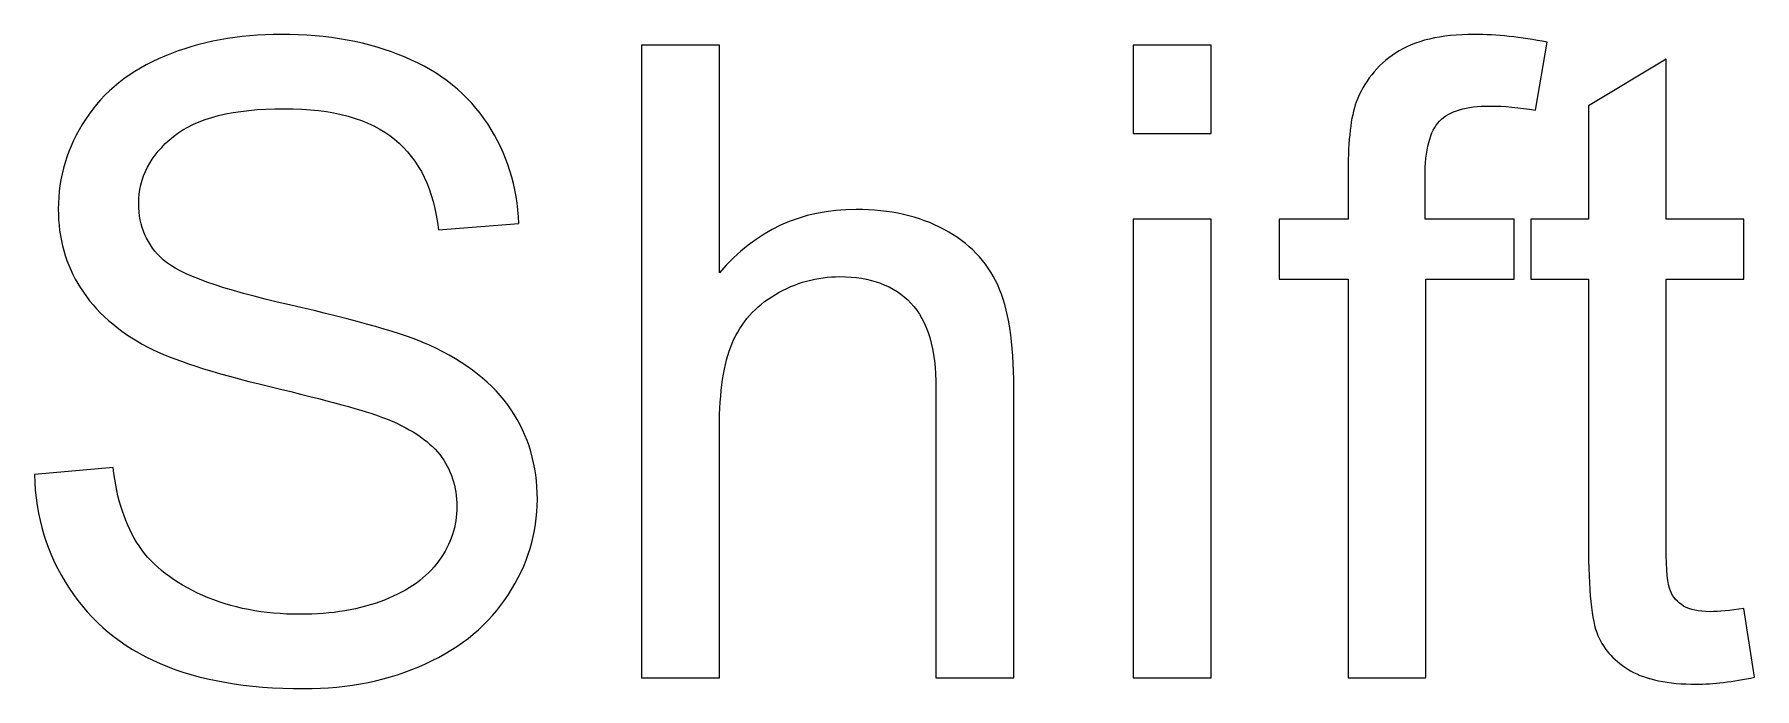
# Model space of a CAD drawing. Header units: millimetres. Extents: x -489 to 489, y -241 to 468.
# Drawn here: x -3.44 to 21.27, y 364.87 to 374.26 of the extents above; entities that cross this region are included whole.
import ezdxf

# ---------------------------------------------------------------- set-up
doc = ezdxf.new("R2010")
doc.units = ezdxf.units.MM
doc.header["$MEASUREMENT"] = 0
doc.layers.add('Layer 1', color=7, linetype='Continuous')

msp = doc.modelspace()

# ---------------------------------------------------------------- linework, layer by layer
at = {"layer": 'Layer 1', "color": 250}
for points, knots in [([(-3.4448, 367.9396), (-3.4448, 367.9396), (-2.3145, 368.0412), (-2.3145, 368.0412), (-2.3145, 368.0412), (-2.2616, 367.584), (-2.1367, 367.2094), (-1.9398, 366.9151), (-1.9398, 366.9151), (-1.743, 366.623), (-1.4382, 366.386), (-1.0254, 366.2039), (-1.0254, 366.2039), (-0.6127, 366.024), (-0.147, 365.933), (0.3694, 365.933), (0.3694, 365.933), (0.8288, 365.933), (1.233, 366.0007), (1.5844, 366.1383), (1.5844, 366.1383), (1.9358, 366.2759), (2.1961, 366.4643), (2.3676, 366.7035), (2.3676, 366.7035), (2.539, 366.9427), (2.6258, 367.203), (2.6258, 367.4824), (2.6258, 367.4824), (2.6258, 367.766), (2.5433, 368.0137), (2.3782, 368.2275), (2.3782, 368.2275), (2.2131, 368.4391), (1.94, 368.6169), (1.559, 368.763), (1.559, 368.763), (1.3156, 368.8561), (0.7758, 369.0043), (-0.0602, 369.2054), (-0.0602, 369.2054), (-0.8963, 369.4065), (-1.4805, 369.5948), (-1.815, 369.7726), (-1.815, 369.7726), (-2.2489, 370.0012), (-2.5706, 370.2849), (-2.7823, 370.6214), (-2.7823, 370.6214), (-2.9961, 370.958), (-3.1019, 371.3369), (-3.1019, 371.7538), (-3.1019, 371.7538), (-3.1019, 372.2153), (-2.9707, 372.645), (-2.7103, 373.0429), (-2.7103, 373.0429), (-2.45, 373.4429), (-2.0711, 373.7456), (-1.5694, 373.9531), (-1.5694, 373.9531), (-1.0699, 374.1605), (-0.5132, 374.2642), (0.0985, 374.2642), (0.0985, 374.2642), (0.7716, 374.2642), (1.3664, 374.1563), (1.8807, 373.9382), (1.8807, 373.9382), (2.3951, 373.7223), (2.7909, 373.4027), (3.0682, 372.9794), (3.0682, 372.9794), (3.3455, 372.5582), (3.4936, 372.0798), (3.5148, 371.5464), (3.5148, 371.5464), (3.5148, 371.5464), (2.3591, 371.4575), (2.3591, 371.4575), (2.3591, 371.4575), (2.2977, 372.0311), (2.0882, 372.465), (1.7305, 372.7571), (1.7305, 372.7571), (1.3727, 373.0514), (0.8436, 373.1974), (0.1451, 373.1974), (0.1451, 373.1974), (-0.5831, 373.1974), (-1.1143, 373.0641), (-1.4467, 372.7974), (-1.4467, 372.7974), (-1.779, 372.5307), (-1.9462, 372.2089), (-1.9462, 371.8322), (-1.9462, 371.8322), (-1.9462, 371.5062), (-1.8277, 371.2374), (-1.5927, 371.0257), (-1.5927, 371.0257), (-1.3599, 370.8162), (-0.7566, 370.5981), (0.2213, 370.378), (0.2213, 370.378), (1.1992, 370.1558), (1.8702, 369.9631), (2.2342, 369.798), (2.2342, 369.798), (2.7613, 369.5546), (3.1529, 369.2477), (3.4047, 368.8731), (3.4047, 368.8731), (3.6566, 368.5005), (3.7815, 368.0708), (3.7815, 367.584), (3.7815, 367.584), (3.7815, 367.0993), (3.6439, 366.6463), (3.3666, 366.2188), (3.3666, 366.2188), (3.0894, 365.7912), (2.6935, 365.4589), (2.175, 365.2218), (2.175, 365.2218), (1.6564, 364.9847), (1.0743, 364.8662), (0.4245, 364.8662), (0.4245, 364.8662), (-0.3968, 364.8662), (-1.0847, 364.9868), (-1.6393, 365.226), (-1.6393, 365.226), (-2.196, 365.4652), (-2.6299, 365.8251), (-2.9453, 366.3077), (-2.9453, 366.3077), (-3.2628, 366.7881), (-3.4279, 367.3321), (-3.4448, 367.9396)], [0, 0, 0, 0, 0.0277778, 0.0277778, 0.0277778, 0.0277778, 0.0555556, 0.0555556, 0.0555556, 0.0555556, 0.0833333, 0.0833333, 0.0833333, 0.0833333, 0.1111111, 0.1111111, 0.1111111, 0.1111111, 0.1388889, 0.1388889, 0.1388889, 0.1388889, 0.1666667, 0.1666667, 0.1666667, 0.1666667, 0.1944444, 0.1944444, 0.1944444, 0.1944444, 0.2222222, 0.2222222, 0.2222222, 0.2222222, 0.25, 0.25, 0.25, 0.25, 0.2777778, 0.2777778, 0.2777778, 0.2777778, 0.3055556, 0.3055556, 0.3055556, 0.3055556, 0.3333333, 0.3333333, 0.3333333, 0.3333333, 0.3611111, 0.3611111, 0.3611111, 0.3611111, 0.3888889, 0.3888889, 0.3888889, 0.3888889, 0.4166667, 0.4166667, 0.4166667, 0.4166667, 0.4444444, 0.4444444, 0.4444444, 0.4444444, 0.4722222, 0.4722222, 0.4722222, 0.4722222, 0.5, 0.5, 0.5, 0.5, 0.5277778, 0.5277778, 0.5277778, 0.5277778, 0.5555556, 0.5555556, 0.5555556, 0.5555556, 0.5833333, 0.5833333, 0.5833333, 0.5833333, 0.6111111, 0.6111111, 0.6111111, 0.6111111, 0.6388889, 0.6388889, 0.6388889, 0.6388889, 0.6666667, 0.6666667, 0.6666667, 0.6666667, 0.6944444, 0.6944444, 0.6944444, 0.6944444, 0.7222222, 0.7222222, 0.7222222, 0.7222222, 0.75, 0.75, 0.75, 0.75, 0.7777778, 0.7777778, 0.7777778, 0.7777778, 0.8055556, 0.8055556, 0.8055556, 0.8055556, 0.8333333, 0.8333333, 0.8333333, 0.8333333, 0.8611111, 0.8611111, 0.8611111, 0.8611111, 0.8888889, 0.8888889, 0.8888889, 0.8888889, 0.9166667, 0.9166667, 0.9166667, 0.9166667, 0.9444444, 0.9444444, 0.9444444, 0.9444444, 1, 1, 1, 1]), ([(15.4316, 365.0186), (15.4316, 365.0186), (15.4316, 370.7463), (15.4316, 370.7463), (15.4316, 370.7463), (15.4316, 370.7463), (14.441, 370.7463), (14.441, 370.7463), (14.441, 370.7463), (14.441, 370.7463), (14.441, 371.6099), (14.441, 371.6099), (14.441, 371.6099), (14.441, 371.6099), (15.4316, 371.6099), (15.4316, 371.6099), (15.4316, 371.6099), (15.4316, 371.6099), (15.4316, 372.3084), (15.4316, 372.3084), (15.4316, 372.3084), (15.4316, 372.7508), (15.4697, 373.0789), (15.548, 373.2927), (15.548, 373.2927), (15.656, 373.5805), (15.8422, 373.8155), (16.1132, 373.9954), (16.1132, 373.9954), (16.382, 374.1753), (16.7609, 374.2642), (17.2477, 374.2642), (17.2477, 374.2642), (17.5631, 374.2642), (17.9102, 374.2261), (18.2912, 374.152), (18.2912, 374.152), (18.2912, 374.152), (18.124, 373.1741), (18.124, 373.1741), (18.124, 373.1741), (17.8912, 373.2143), (17.6732, 373.2355), (17.4657, 373.2355), (17.4657, 373.2355), (17.1271, 373.2355), (16.8879, 373.1635), (16.7461, 373.0196), (16.7461, 373.0196), (16.6064, 372.8757), (16.5365, 372.6069), (16.5365, 372.2132), (16.5365, 372.2132), (16.5365, 372.2132), (16.5365, 371.6099), (16.5365, 371.6099), (16.5365, 371.6099), (16.5365, 371.6099), (17.8192, 371.6099), (17.8192, 371.6099), (17.8192, 371.6099), (17.8192, 371.6099), (17.8192, 370.7463), (17.8192, 370.7463), (17.8192, 370.7463), (17.8192, 370.7463), (16.5492, 370.7463), (16.5492, 370.7463), (16.5492, 370.7463), (16.5492, 370.7463), (16.5492, 365.0186), (16.5492, 365.0186), (16.5492, 365.0186), (16.5492, 365.0186), (15.4316, 365.0186), (15.4316, 365.0186)], [0, 0, 0, 0, 0.05, 0.05, 0.05, 0.05, 0.1, 0.1, 0.1, 0.1, 0.15, 0.15, 0.15, 0.15, 0.2, 0.2, 0.2, 0.2, 0.25, 0.25, 0.25, 0.25, 0.3, 0.3, 0.3, 0.3, 0.35, 0.35, 0.35, 0.35, 0.4, 0.4, 0.4, 0.4, 0.45, 0.45, 0.45, 0.45, 0.5, 0.5, 0.5, 0.5, 0.55, 0.55, 0.55, 0.55, 0.6, 0.6, 0.6, 0.6, 0.65, 0.65, 0.65, 0.65, 0.7, 0.7, 0.7, 0.7, 0.75, 0.75, 0.75, 0.75, 0.8, 0.8, 0.8, 0.8, 0.85, 0.85, 0.85, 0.85, 0.9, 0.9, 0.9, 0.9, 1, 1, 1, 1]), ([(5.2801, 365.0186), (5.2801, 365.0186), (5.2801, 374.1118), (5.2801, 374.1118), (5.2801, 374.1118), (5.2801, 374.1118), (6.3977, 374.1118), (6.3977, 374.1118), (6.3977, 374.1118), (6.3977, 374.1118), (6.3977, 370.8394), (6.3977, 370.8394), (6.3977, 370.8394), (6.9163, 371.4469), (7.5703, 371.7496), (8.362, 371.7496), (8.362, 371.7496), (8.8467, 371.7496), (9.2679, 371.6544), (9.6277, 371.4617), (9.6277, 371.4617), (9.9855, 371.2691), (10.2416, 371.0045), (10.3961, 370.6659), (10.3961, 370.6659), (10.5506, 370.3272), (10.6268, 369.834), (10.6268, 369.1906), (10.6268, 369.1906), (10.6268, 369.1906), (10.6268, 365.0186), (10.6268, 365.0186), (10.6268, 365.0186), (10.6268, 365.0186), (9.5092, 365.0186), (9.5092, 365.0186), (9.5092, 365.0186), (9.5092, 365.0186), (9.5092, 369.1863), (9.5092, 369.1863), (9.5092, 369.1863), (9.5092, 369.743), (9.3886, 370.1494), (9.1494, 370.4034), (9.1494, 370.4034), (8.9081, 370.6574), (8.5694, 370.7844), (8.1291, 370.7844), (8.1291, 370.7844), (7.8011, 370.7844), (7.492, 370.6997), (7.202, 370.5283), (7.202, 370.5283), (6.9121, 370.3568), (6.7067, 370.124), (6.5819, 369.8298), (6.5819, 369.8298), (6.4591, 369.5377), (6.3977, 369.1334), (6.3977, 368.6169), (6.3977, 368.6169), (6.3977, 368.6169), (6.3977, 365.0186), (6.3977, 365.0186), (6.3977, 365.0186), (6.3977, 365.0186), (5.2801, 365.0186), (5.2801, 365.0186)], [0, 0, 0, 0, 0.0555556, 0.0555556, 0.0555556, 0.0555556, 0.1111111, 0.1111111, 0.1111111, 0.1111111, 0.1666667, 0.1666667, 0.1666667, 0.1666667, 0.2222222, 0.2222222, 0.2222222, 0.2222222, 0.2777778, 0.2777778, 0.2777778, 0.2777778, 0.3333333, 0.3333333, 0.3333333, 0.3333333, 0.3888889, 0.3888889, 0.3888889, 0.3888889, 0.4444444, 0.4444444, 0.4444444, 0.4444444, 0.5, 0.5, 0.5, 0.5, 0.5555556, 0.5555556, 0.5555556, 0.5555556, 0.6111111, 0.6111111, 0.6111111, 0.6111111, 0.6666667, 0.6666667, 0.6666667, 0.6666667, 0.7222222, 0.7222222, 0.7222222, 0.7222222, 0.7777778, 0.7777778, 0.7777778, 0.7777778, 0.8333333, 0.8333333, 0.8333333, 0.8333333, 0.8888889, 0.8888889, 0.8888889, 0.8888889, 1, 1, 1, 1]), ([(12.3434, 372.8418), (12.3434, 372.8418), (12.3434, 374.1118), (12.3434, 374.1118), (12.3434, 374.1118), (12.3434, 374.1118), (13.461, 374.1118), (13.461, 374.1118), (13.461, 374.1118), (13.461, 374.1118), (13.461, 372.8418), (13.461, 372.8418), (13.461, 372.8418), (13.461, 372.8418), (12.3434, 372.8418), (12.3434, 372.8418)], [0, 0, 0, 0, 0.2, 0.2, 0.2, 0.2, 0.4, 0.4, 0.4, 0.4, 0.6, 0.6, 0.6, 0.6, 1, 1, 1, 1]), ([(21.1191, 366.0156), (21.1191, 366.0156), (21.2715, 365.0292), (21.2715, 365.0292), (21.2715, 365.0292), (20.9582, 364.9636), (20.6767, 364.9297), (20.4312, 364.9297), (20.4312, 364.9297), (20.0269, 364.9297), (19.7136, 364.9932), (19.4893, 365.1223), (19.4893, 365.1223), (19.267, 365.2514), (19.1104, 365.4187), (19.0194, 365.6282), (19.0194, 365.6282), (18.9284, 365.8378), (18.8839, 366.278), (18.8839, 366.949), (18.8839, 366.949), (18.8839, 366.949), (18.8839, 370.7463), (18.8839, 370.7463), (18.8839, 370.7463), (18.8839, 370.7463), (18.0584, 370.7463), (18.0584, 370.7463), (18.0584, 370.7463), (18.0584, 370.7463), (18.0584, 371.6099), (18.0584, 371.6099), (18.0584, 371.6099), (18.0584, 371.6099), (18.8839, 371.6099), (18.8839, 371.6099), (18.8839, 371.6099), (18.8839, 371.6099), (18.8839, 373.2397), (18.8839, 373.2397), (18.8839, 373.2397), (18.8839, 373.2397), (20.0015, 373.9107), (20.0015, 373.9107), (20.0015, 373.9107), (20.0015, 373.9107), (20.0015, 371.6099), (20.0015, 371.6099), (20.0015, 371.6099), (20.0015, 371.6099), (21.1191, 371.6099), (21.1191, 371.6099), (21.1191, 371.6099), (21.1191, 371.6099), (21.1191, 370.7463), (21.1191, 370.7463), (21.1191, 370.7463), (21.1191, 370.7463), (20.0015, 370.7463), (20.0015, 370.7463), (20.0015, 370.7463), (20.0015, 370.7463), (20.0015, 366.8855), (20.0015, 366.8855), (20.0015, 366.8855), (20.0015, 366.5659), (20.0206, 366.3606), (20.0608, 366.2696), (20.0608, 366.2696), (20.0989, 366.1785), (20.1624, 366.1066), (20.2513, 366.0515), (20.2513, 366.0515), (20.3402, 365.9986), (20.4672, 365.9711), (20.6323, 365.9711), (20.6323, 365.9711), (20.755, 365.9711), (20.918, 365.9859), (21.1191, 366.0156)], [0, 0, 0, 0, 0.047619, 0.047619, 0.047619, 0.047619, 0.0952381, 0.0952381, 0.0952381, 0.0952381, 0.1428571, 0.1428571, 0.1428571, 0.1428571, 0.1904762, 0.1904762, 0.1904762, 0.1904762, 0.2380952, 0.2380952, 0.2380952, 0.2380952, 0.2857143, 0.2857143, 0.2857143, 0.2857143, 0.3333333, 0.3333333, 0.3333333, 0.3333333, 0.3809524, 0.3809524, 0.3809524, 0.3809524, 0.4285714, 0.4285714, 0.4285714, 0.4285714, 0.4761905, 0.4761905, 0.4761905, 0.4761905, 0.5238095, 0.5238095, 0.5238095, 0.5238095, 0.5714286, 0.5714286, 0.5714286, 0.5714286, 0.6190476, 0.6190476, 0.6190476, 0.6190476, 0.6666667, 0.6666667, 0.6666667, 0.6666667, 0.7142857, 0.7142857, 0.7142857, 0.7142857, 0.7619048, 0.7619048, 0.7619048, 0.7619048, 0.8095238, 0.8095238, 0.8095238, 0.8095238, 0.8571429, 0.8571429, 0.8571429, 0.8571429, 0.9047619, 0.9047619, 0.9047619, 0.9047619, 1, 1, 1, 1]), ([(12.3434, 365.0186), (12.3434, 365.0186), (12.3434, 371.6099), (12.3434, 371.6099), (12.3434, 371.6099), (12.3434, 371.6099), (13.461, 371.6099), (13.461, 371.6099), (13.461, 371.6099), (13.461, 371.6099), (13.461, 365.0186), (13.461, 365.0186), (13.461, 365.0186), (13.461, 365.0186), (12.3434, 365.0186), (12.3434, 365.0186)], [0, 0, 0, 0, 0.2, 0.2, 0.2, 0.2, 0.4, 0.4, 0.4, 0.4, 0.6, 0.6, 0.6, 0.6, 1, 1, 1, 1])]:
    msp.add_open_spline(points, degree=3, knots=knots, dxfattribs=at)
at = {"layer": 'Layer 1', "color": 250, "lineweight": 9}
for points, knots in [([(-3.4448, 367.9396), (-3.4448, 367.9396), (-2.3145, 368.0412), (-2.3145, 368.0412), (-2.3145, 368.0412), (-2.2616, 367.584), (-2.1367, 367.2094), (-1.9398, 366.9151), (-1.9398, 366.9151), (-1.743, 366.623), (-1.4382, 366.386), (-1.0254, 366.2039), (-1.0254, 366.2039), (-0.6127, 366.024), (-0.147, 365.933), (0.3694, 365.933), (0.3694, 365.933), (0.8288, 365.933), (1.233, 366.0007), (1.5844, 366.1383), (1.5844, 366.1383), (1.9358, 366.2759), (2.1961, 366.4643), (2.3676, 366.7035), (2.3676, 366.7035), (2.539, 366.9427), (2.6258, 367.203), (2.6258, 367.4824), (2.6258, 367.4824), (2.6258, 367.766), (2.5433, 368.0137), (2.3782, 368.2275), (2.3782, 368.2275), (2.2131, 368.4391), (1.94, 368.6169), (1.559, 368.763), (1.559, 368.763), (1.3156, 368.8561), (0.7758, 369.0043), (-0.0602, 369.2054), (-0.0602, 369.2054), (-0.8963, 369.4065), (-1.4805, 369.5948), (-1.815, 369.7726), (-1.815, 369.7726), (-2.2489, 370.0012), (-2.5706, 370.2849), (-2.7823, 370.6214), (-2.7823, 370.6214), (-2.9961, 370.958), (-3.1019, 371.3369), (-3.1019, 371.7538), (-3.1019, 371.7538), (-3.1019, 372.2153), (-2.9707, 372.645), (-2.7103, 373.0429), (-2.7103, 373.0429), (-2.45, 373.4429), (-2.0711, 373.7456), (-1.5694, 373.9531), (-1.5694, 373.9531), (-1.0699, 374.1605), (-0.5132, 374.2642), (0.0985, 374.2642), (0.0985, 374.2642), (0.7716, 374.2642), (1.3664, 374.1563), (1.8807, 373.9382), (1.8807, 373.9382), (2.3951, 373.7223), (2.7909, 373.4027), (3.0682, 372.9794), (3.0682, 372.9794), (3.3455, 372.5582), (3.4936, 372.0798), (3.5148, 371.5464), (3.5148, 371.5464), (3.5148, 371.5464), (2.3591, 371.4575), (2.3591, 371.4575), (2.3591, 371.4575), (2.2977, 372.0311), (2.0882, 372.465), (1.7305, 372.7571), (1.7305, 372.7571), (1.3727, 373.0514), (0.8436, 373.1974), (0.1451, 373.1974), (0.1451, 373.1974), (-0.5831, 373.1974), (-1.1143, 373.0641), (-1.4467, 372.7974), (-1.4467, 372.7974), (-1.779, 372.5307), (-1.9462, 372.2089), (-1.9462, 371.8322), (-1.9462, 371.8322), (-1.9462, 371.5062), (-1.8277, 371.2374), (-1.5927, 371.0257), (-1.5927, 371.0257), (-1.3599, 370.8162), (-0.7566, 370.5981), (0.2213, 370.378), (0.2213, 370.378), (1.1992, 370.1558), (1.8702, 369.9631), (2.2342, 369.798), (2.2342, 369.798), (2.7613, 369.5546), (3.1529, 369.2477), (3.4047, 368.8731), (3.4047, 368.8731), (3.6566, 368.5005), (3.7815, 368.0708), (3.7815, 367.584), (3.7815, 367.584), (3.7815, 367.0993), (3.6439, 366.6463), (3.3666, 366.2188), (3.3666, 366.2188), (3.0894, 365.7912), (2.6935, 365.4589), (2.175, 365.2218), (2.175, 365.2218), (1.6564, 364.9847), (1.0743, 364.8662), (0.4245, 364.8662), (0.4245, 364.8662), (-0.3968, 364.8662), (-1.0847, 364.9868), (-1.6393, 365.226), (-1.6393, 365.226), (-2.196, 365.4652), (-2.6299, 365.8251), (-2.9453, 366.3077), (-2.9453, 366.3077), (-3.2628, 366.7881), (-3.4279, 367.3321), (-3.4448, 367.9396)], [0, 0, 0, 0, 0.0277778, 0.0277778, 0.0277778, 0.0277778, 0.0555556, 0.0555556, 0.0555556, 0.0555556, 0.0833333, 0.0833333, 0.0833333, 0.0833333, 0.1111111, 0.1111111, 0.1111111, 0.1111111, 0.1388889, 0.1388889, 0.1388889, 0.1388889, 0.1666667, 0.1666667, 0.1666667, 0.1666667, 0.1944444, 0.1944444, 0.1944444, 0.1944444, 0.2222222, 0.2222222, 0.2222222, 0.2222222, 0.25, 0.25, 0.25, 0.25, 0.2777778, 0.2777778, 0.2777778, 0.2777778, 0.3055556, 0.3055556, 0.3055556, 0.3055556, 0.3333333, 0.3333333, 0.3333333, 0.3333333, 0.3611111, 0.3611111, 0.3611111, 0.3611111, 0.3888889, 0.3888889, 0.3888889, 0.3888889, 0.4166667, 0.4166667, 0.4166667, 0.4166667, 0.4444444, 0.4444444, 0.4444444, 0.4444444, 0.4722222, 0.4722222, 0.4722222, 0.4722222, 0.5, 0.5, 0.5, 0.5, 0.5277778, 0.5277778, 0.5277778, 0.5277778, 0.5555556, 0.5555556, 0.5555556, 0.5555556, 0.5833333, 0.5833333, 0.5833333, 0.5833333, 0.6111111, 0.6111111, 0.6111111, 0.6111111, 0.6388889, 0.6388889, 0.6388889, 0.6388889, 0.6666667, 0.6666667, 0.6666667, 0.6666667, 0.6944444, 0.6944444, 0.6944444, 0.6944444, 0.7222222, 0.7222222, 0.7222222, 0.7222222, 0.75, 0.75, 0.75, 0.75, 0.7777778, 0.7777778, 0.7777778, 0.7777778, 0.8055556, 0.8055556, 0.8055556, 0.8055556, 0.8333333, 0.8333333, 0.8333333, 0.8333333, 0.8611111, 0.8611111, 0.8611111, 0.8611111, 0.8888889, 0.8888889, 0.8888889, 0.8888889, 0.9166667, 0.9166667, 0.9166667, 0.9166667, 0.9444444, 0.9444444, 0.9444444, 0.9444444, 1, 1, 1, 1]), ([(15.4316, 365.0186), (15.4316, 365.0186), (15.4316, 370.7463), (15.4316, 370.7463), (15.4316, 370.7463), (15.4316, 370.7463), (14.441, 370.7463), (14.441, 370.7463), (14.441, 370.7463), (14.441, 370.7463), (14.441, 371.6099), (14.441, 371.6099), (14.441, 371.6099), (14.441, 371.6099), (15.4316, 371.6099), (15.4316, 371.6099), (15.4316, 371.6099), (15.4316, 371.6099), (15.4316, 372.3084), (15.4316, 372.3084), (15.4316, 372.3084), (15.4316, 372.7508), (15.4697, 373.0789), (15.548, 373.2927), (15.548, 373.2927), (15.656, 373.5805), (15.8422, 373.8155), (16.1132, 373.9954), (16.1132, 373.9954), (16.382, 374.1753), (16.7609, 374.2642), (17.2477, 374.2642), (17.2477, 374.2642), (17.5631, 374.2642), (17.9102, 374.2261), (18.2912, 374.152), (18.2912, 374.152), (18.2912, 374.152), (18.124, 373.1741), (18.124, 373.1741), (18.124, 373.1741), (17.8912, 373.2143), (17.6732, 373.2355), (17.4657, 373.2355), (17.4657, 373.2355), (17.1271, 373.2355), (16.8879, 373.1635), (16.7461, 373.0196), (16.7461, 373.0196), (16.6064, 372.8757), (16.5365, 372.6069), (16.5365, 372.2132), (16.5365, 372.2132), (16.5365, 372.2132), (16.5365, 371.6099), (16.5365, 371.6099), (16.5365, 371.6099), (16.5365, 371.6099), (17.8192, 371.6099), (17.8192, 371.6099), (17.8192, 371.6099), (17.8192, 371.6099), (17.8192, 370.7463), (17.8192, 370.7463), (17.8192, 370.7463), (17.8192, 370.7463), (16.5492, 370.7463), (16.5492, 370.7463), (16.5492, 370.7463), (16.5492, 370.7463), (16.5492, 365.0186), (16.5492, 365.0186), (16.5492, 365.0186), (16.5492, 365.0186), (15.4316, 365.0186), (15.4316, 365.0186)], [0, 0, 0, 0, 0.05, 0.05, 0.05, 0.05, 0.1, 0.1, 0.1, 0.1, 0.15, 0.15, 0.15, 0.15, 0.2, 0.2, 0.2, 0.2, 0.25, 0.25, 0.25, 0.25, 0.3, 0.3, 0.3, 0.3, 0.35, 0.35, 0.35, 0.35, 0.4, 0.4, 0.4, 0.4, 0.45, 0.45, 0.45, 0.45, 0.5, 0.5, 0.5, 0.5, 0.55, 0.55, 0.55, 0.55, 0.6, 0.6, 0.6, 0.6, 0.65, 0.65, 0.65, 0.65, 0.7, 0.7, 0.7, 0.7, 0.75, 0.75, 0.75, 0.75, 0.8, 0.8, 0.8, 0.8, 0.85, 0.85, 0.85, 0.85, 0.9, 0.9, 0.9, 0.9, 1, 1, 1, 1]), ([(5.2801, 365.0186), (5.2801, 365.0186), (5.2801, 374.1118), (5.2801, 374.1118), (5.2801, 374.1118), (5.2801, 374.1118), (6.3977, 374.1118), (6.3977, 374.1118), (6.3977, 374.1118), (6.3977, 374.1118), (6.3977, 370.8394), (6.3977, 370.8394), (6.3977, 370.8394), (6.9163, 371.4469), (7.5703, 371.7496), (8.362, 371.7496), (8.362, 371.7496), (8.8467, 371.7496), (9.2679, 371.6544), (9.6277, 371.4617), (9.6277, 371.4617), (9.9855, 371.2691), (10.2416, 371.0045), (10.3961, 370.6659), (10.3961, 370.6659), (10.5506, 370.3272), (10.6268, 369.834), (10.6268, 369.1906), (10.6268, 369.1906), (10.6268, 369.1906), (10.6268, 365.0186), (10.6268, 365.0186), (10.6268, 365.0186), (10.6268, 365.0186), (9.5092, 365.0186), (9.5092, 365.0186), (9.5092, 365.0186), (9.5092, 365.0186), (9.5092, 369.1863), (9.5092, 369.1863), (9.5092, 369.1863), (9.5092, 369.743), (9.3886, 370.1494), (9.1494, 370.4034), (9.1494, 370.4034), (8.9081, 370.6574), (8.5694, 370.7844), (8.1291, 370.7844), (8.1291, 370.7844), (7.8011, 370.7844), (7.492, 370.6997), (7.202, 370.5283), (7.202, 370.5283), (6.9121, 370.3568), (6.7067, 370.124), (6.5819, 369.8298), (6.5819, 369.8298), (6.4591, 369.5377), (6.3977, 369.1334), (6.3977, 368.6169), (6.3977, 368.6169), (6.3977, 368.6169), (6.3977, 365.0186), (6.3977, 365.0186), (6.3977, 365.0186), (6.3977, 365.0186), (5.2801, 365.0186), (5.2801, 365.0186)], [0, 0, 0, 0, 0.0555556, 0.0555556, 0.0555556, 0.0555556, 0.1111111, 0.1111111, 0.1111111, 0.1111111, 0.1666667, 0.1666667, 0.1666667, 0.1666667, 0.2222222, 0.2222222, 0.2222222, 0.2222222, 0.2777778, 0.2777778, 0.2777778, 0.2777778, 0.3333333, 0.3333333, 0.3333333, 0.3333333, 0.3888889, 0.3888889, 0.3888889, 0.3888889, 0.4444444, 0.4444444, 0.4444444, 0.4444444, 0.5, 0.5, 0.5, 0.5, 0.5555556, 0.5555556, 0.5555556, 0.5555556, 0.6111111, 0.6111111, 0.6111111, 0.6111111, 0.6666667, 0.6666667, 0.6666667, 0.6666667, 0.7222222, 0.7222222, 0.7222222, 0.7222222, 0.7777778, 0.7777778, 0.7777778, 0.7777778, 0.8333333, 0.8333333, 0.8333333, 0.8333333, 0.8888889, 0.8888889, 0.8888889, 0.8888889, 1, 1, 1, 1]), ([(12.3434, 372.8418), (12.3434, 372.8418), (12.3434, 374.1118), (12.3434, 374.1118), (12.3434, 374.1118), (12.3434, 374.1118), (13.461, 374.1118), (13.461, 374.1118), (13.461, 374.1118), (13.461, 374.1118), (13.461, 372.8418), (13.461, 372.8418), (13.461, 372.8418), (13.461, 372.8418), (12.3434, 372.8418), (12.3434, 372.8418)], [0, 0, 0, 0, 0.2, 0.2, 0.2, 0.2, 0.4, 0.4, 0.4, 0.4, 0.6, 0.6, 0.6, 0.6, 1, 1, 1, 1]), ([(21.1191, 366.0156), (21.1191, 366.0156), (21.2715, 365.0292), (21.2715, 365.0292), (21.2715, 365.0292), (20.9582, 364.9636), (20.6767, 364.9297), (20.4312, 364.9297), (20.4312, 364.9297), (20.0269, 364.9297), (19.7136, 364.9932), (19.4893, 365.1223), (19.4893, 365.1223), (19.267, 365.2514), (19.1104, 365.4187), (19.0194, 365.6282), (19.0194, 365.6282), (18.9284, 365.8378), (18.8839, 366.278), (18.8839, 366.949), (18.8839, 366.949), (18.8839, 366.949), (18.8839, 370.7463), (18.8839, 370.7463), (18.8839, 370.7463), (18.8839, 370.7463), (18.0584, 370.7463), (18.0584, 370.7463), (18.0584, 370.7463), (18.0584, 370.7463), (18.0584, 371.6099), (18.0584, 371.6099), (18.0584, 371.6099), (18.0584, 371.6099), (18.8839, 371.6099), (18.8839, 371.6099), (18.8839, 371.6099), (18.8839, 371.6099), (18.8839, 373.2397), (18.8839, 373.2397), (18.8839, 373.2397), (18.8839, 373.2397), (20.0015, 373.9107), (20.0015, 373.9107), (20.0015, 373.9107), (20.0015, 373.9107), (20.0015, 371.6099), (20.0015, 371.6099), (20.0015, 371.6099), (20.0015, 371.6099), (21.1191, 371.6099), (21.1191, 371.6099), (21.1191, 371.6099), (21.1191, 371.6099), (21.1191, 370.7463), (21.1191, 370.7463), (21.1191, 370.7463), (21.1191, 370.7463), (20.0015, 370.7463), (20.0015, 370.7463), (20.0015, 370.7463), (20.0015, 370.7463), (20.0015, 366.8855), (20.0015, 366.8855), (20.0015, 366.8855), (20.0015, 366.5659), (20.0206, 366.3606), (20.0608, 366.2696), (20.0608, 366.2696), (20.0989, 366.1785), (20.1624, 366.1066), (20.2513, 366.0515), (20.2513, 366.0515), (20.3402, 365.9986), (20.4672, 365.9711), (20.6323, 365.9711), (20.6323, 365.9711), (20.755, 365.9711), (20.918, 365.9859), (21.1191, 366.0156)], [0, 0, 0, 0, 0.047619, 0.047619, 0.047619, 0.047619, 0.0952381, 0.0952381, 0.0952381, 0.0952381, 0.1428571, 0.1428571, 0.1428571, 0.1428571, 0.1904762, 0.1904762, 0.1904762, 0.1904762, 0.2380952, 0.2380952, 0.2380952, 0.2380952, 0.2857143, 0.2857143, 0.2857143, 0.2857143, 0.3333333, 0.3333333, 0.3333333, 0.3333333, 0.3809524, 0.3809524, 0.3809524, 0.3809524, 0.4285714, 0.4285714, 0.4285714, 0.4285714, 0.4761905, 0.4761905, 0.4761905, 0.4761905, 0.5238095, 0.5238095, 0.5238095, 0.5238095, 0.5714286, 0.5714286, 0.5714286, 0.5714286, 0.6190476, 0.6190476, 0.6190476, 0.6190476, 0.6666667, 0.6666667, 0.6666667, 0.6666667, 0.7142857, 0.7142857, 0.7142857, 0.7142857, 0.7619048, 0.7619048, 0.7619048, 0.7619048, 0.8095238, 0.8095238, 0.8095238, 0.8095238, 0.8571429, 0.8571429, 0.8571429, 0.8571429, 0.9047619, 0.9047619, 0.9047619, 0.9047619, 1, 1, 1, 1]), ([(12.3434, 365.0186), (12.3434, 365.0186), (12.3434, 371.6099), (12.3434, 371.6099), (12.3434, 371.6099), (12.3434, 371.6099), (13.461, 371.6099), (13.461, 371.6099), (13.461, 371.6099), (13.461, 371.6099), (13.461, 365.0186), (13.461, 365.0186), (13.461, 365.0186), (13.461, 365.0186), (12.3434, 365.0186), (12.3434, 365.0186)], [0, 0, 0, 0, 0.2, 0.2, 0.2, 0.2, 0.4, 0.4, 0.4, 0.4, 0.6, 0.6, 0.6, 0.6, 1, 1, 1, 1])]:
    msp.add_open_spline(points, degree=3, knots=knots, dxfattribs=at)

doc.saveas('drawing.dxf')
